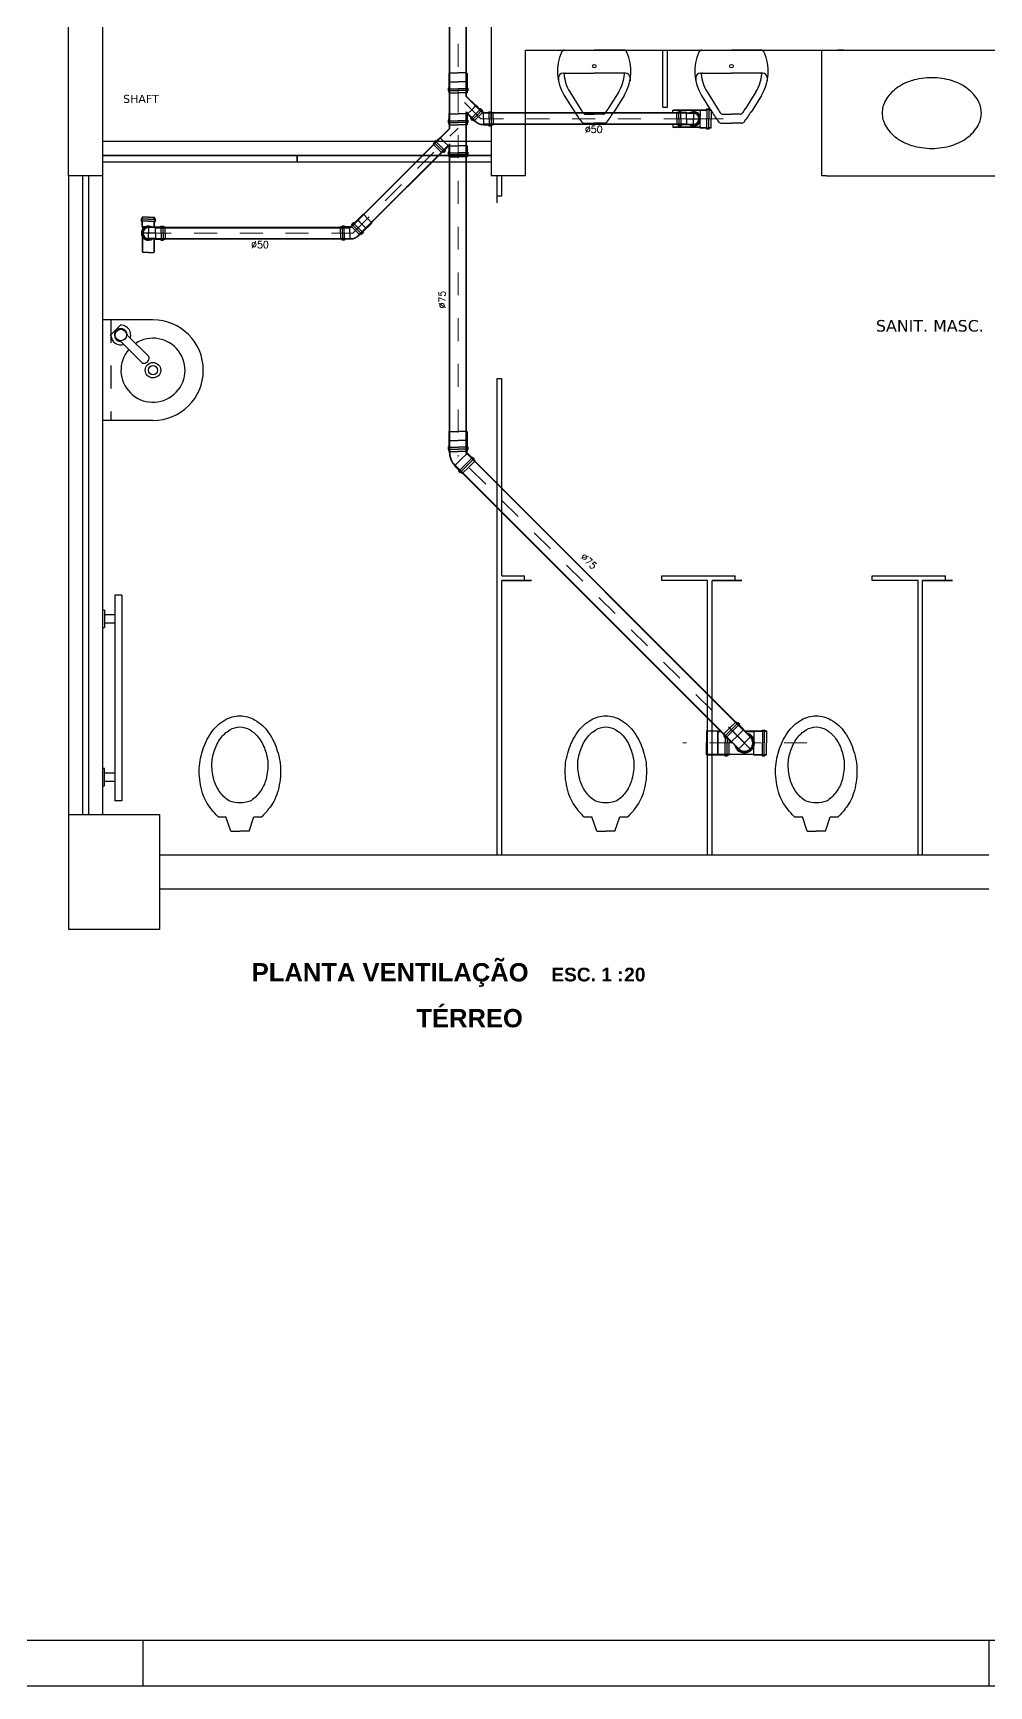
# Model space of a CAD drawing. Header units: millimetres. Extents: x -2485 to 3289, y -257 to 1952.
# Drawn here: x 44.27 to 48.45, y 30.07 to 37.3 of the extents above; entities that cross this region are included whole.
import ezdxf
from ezdxf.enums import TextEntityAlignment as Align

# ---------------------------------------------------------------- set-up
doc = ezdxf.new("R2010")
doc.units = ezdxf.units.MM
doc.header["$LTSCALE"] = 0.3
for name, pattern in [('CONTINUO', [0]), ('HID', [0.37, 0.07, -0.1, 0.03, -0.1, 0.07]), ('T-5CM', [0.1, 0.05, -0.05])]:
    doc.linetypes.add(name, pattern=pattern)
for name, color, linetype in [('AUX', 2, 'Continuous'), ('CAR_TEXTO_01', 7, 'Continuous'), ('PAREDE', 7, 'CONTINUO'), ('PILAR', 2, 'Continuous'), ('SAN', 11, 'Continuous'), ('TEX', 11, 'Continuous'), ('TEXTO', 3, 'Continuous'), ('TUB', 1, 'Continuous'), ('VISTAS', 1, 'Continuous')]:
    doc.layers.add(name, color=color, linetype=linetype)
doc.layers.add('PROJETO ESGOTO', color=1, linetype='HID', lineweight=15)
doc.styles.add('ROMANS', font='romans.shx', dxfattribs={"height": 0.03})
doc.styles.add('SANSSERIFBOLD', font='sasb____.pfb')

# ---------------------------------------------------------------- blocks, each defined once
blk = doc.blocks.new('lv-eo')
at = {"layer": 'SAN'}
for centre, radius, start, end in [((0.3487, 0.0218), 0.2252, 143.56731, 162.99901), ((0.3036, 0.0551), 0.1691, 119.29918, 143.56731), ((0.275, 0.1061), 0.1107, 90, 119.29918), ((0.275, 0.1061), 0.1107, 60.70082, 90), ((0.2464, 0.0551), 0.1691, 36.43269, 60.70082), ((0.2013, 0.0218), 0.2252, 17.00099, 36.43269), ((0.4199, 0), 0.2996, 162.99901, 180), ((0.1301, 0), 0.2996, 360, 17.00099), ((0.4199, 0), 0.2996, 180, 197.00099), ((0.1301, 0), 0.2996, 342.99901, 0), ((0.3487, -0.0218), 0.2252, 197.00099, 216.43269), ((0.2013, -0.0218), 0.2252, 323.56731, 342.99901), ((0.3036, -0.0551), 0.1691, 216.43269, 240.70082), ((0.275, -0.1061), 0.1107, 240.70082, 270), ((0.275, -0.1061), 0.1107, 270, 299.29918), ((0.2464, -0.0551), 0.1691, 299.29918, 323.56731)]:
    blk.add_arc(centre, radius, start, end, dxfattribs=at)
blk = doc.blocks.new('mic-p')
at = {"layer": 'SAN'}
for p, q in [((0.12, 0.1564), (0.1346, 0.1564)), ((0, 0.1292), (0, 0)), ((0.1, 0.1364), (0.1, 0)), ((0.1826, 0.1068), (0.2555, 0.0615)), ((0.1976, 0.1309), (0.2705, 0.0856)), ((0, -0.1292), (0, 0)), ((0.1, -0.1364), (0.1, 0)), ((0.28, 0.0374), (0.28, 0)), ((0.28, -0.0374), (0.28, 0)), ((0.32, 0.0432), (0.32, 0)), ((0.32, -0.0432), (0.32, 0)), ((0.1826, -0.1068), (0.2555, -0.0615)), ((0.1976, -0.1309), (0.2705, -0.0856)), ((0.12, -0.1564), (0.1346, -0.1564))]:
    blk.add_line(p, q, dxfattribs=at)
blk.add_circle((0.07, 0), 0.0075, dxfattribs=at)
for centre, radius, start, end in [((0.092, -0.039), 0.2, 58.14004, 114.59593), ((0.12, 0.1364), 0.02, 90, 180), ((0.015, 0.1292), 0.015, 114.59593, 180), ((0.105, 0.1272), 0.005, 85.52637, 180), ((0.092, -0.039), 0.1717, 58.14004, 85.52637), ((0.0065, -0.3391), 0.5, 52.02117, 58.14004), ((0.0065, -0.3391), 0.4717, 55.53105, 58.14004), ((0.265, 0.0374), 0.015, 0, 55.53105), ((0.305, 0.0432), 0.015, 0, 52.02117), ((0.0065, 0.3391), 0.4717, 301.85996, 304.46895), ((0.0065, 0.3391), 0.5, 301.85996, 307.97883), ((0.265, -0.0374), 0.015, 304.46895, 0), ((0.305, -0.0432), 0.015, 307.97883, 0), ((0.015, -0.1292), 0.015, 180, 245.40407), ((0.092, 0.039), 0.2, 245.40407, 301.85996), ((0.105, -0.1272), 0.005, 180, 274.47363), ((0.12, -0.1364), 0.02, 180, 270), ((0.092, 0.039), 0.1717, 274.47363, 301.85996)]:
    blk.add_arc(centre, radius, start, end, dxfattribs=at)
blk = doc.blocks.new('vs')
at = {"layer": 'SAN'}
for p, q in [((0.1669, 0.0608), (0.1669, 0.0956)), ((0.1033, 0.04), (0.1669, 0.0608)), ((0.1033, 0.04), (0.1033, 0)), ((0.1033, -0.04), (0.1033, 0)), ((0.1033, -0.04), (0.1669, -0.0608)), ((0.1669, -0.0956), (0.1669, -0.0608))]:
    blk.add_line(p, q, dxfattribs=at)
for centre, radius, start, end in [((0.3376, -0.0421), 0.2164, 108.24024, 129.16988), ((0.3668, -0.1583), 0.336, 90.00329, 106.77659), ((0.3667, -0.102), 0.2798, 71.60098, 89.98636), ((0.3805, -0.0938), 0.2678, 55.03559, 73.84622), ((0.3142, -0.0363), 0.1977, 124.96441, 138.14022), ((0.3508, -0.0253), 0.1357, 125.83489, 149.17492), ((0.3733, -0.0455), 0.1653, 107.75536, 128.04926), ((0.3947, -0.1284), 0.2508, 90, 106.65318), ((0.3946, -0.0506), 0.173, 69.91708, 89.9758), ((0.401, -0.0653), 0.185, 54.16511, 73.34682), ((0.4299, -0.0253), 0.1357, 30.82508, 54.16511), ((0.4207, -0.0363), 0.1977, 30.64, 55.03559), ((0.3797, 0), 0.152, 163.09329, 196.90671), ((0.4772, 0), 0.0821, 327.43722, 32.56278), ((0.482, 0), 0.1264, 0, 30.64), ((0.482, 0), 0.1264, 329.36, 0), ((0.3508, 0.0253), 0.1357, 210.82508, 234.16511), ((0.4299, 0.0253), 0.1357, 305.83489, 329.17492), ((0.4207, 0.0363), 0.1977, 304.96441, 329.36), ((0.3142, 0.0363), 0.1977, 221.85978, 235.03559), ((0.3376, 0.0421), 0.2164, 230.83012, 251.75976), ((0.3733, 0.0455), 0.1653, 231.95074, 252.24464), ((0.3947, 0.1284), 0.2508, 253.34682, 270), ((0.3946, 0.0506), 0.173, 270.0242, 290.08292), ((0.401, 0.0653), 0.185, 286.65318, 305.83489), ((0.3805, 0.0938), 0.2678, 286.15378, 304.96441), ((0.3668, 0.1583), 0.336, 253.22341, 269.99671), ((0.3667, 0.102), 0.2798, 270.01364, 288.39902)]:
    blk.add_arc(centre, radius, start, end, dxfattribs=at)
blk = doc.blocks.new('js75x50e')
at = {"layer": 'TUB', "color": 4}
for p, q in [((0.0019, 0.0378), (0.0406, 0.0764)), ((0.0025, 0.0361), (0.0422, 0.0758)), ((0.0406, 0.0787), (0.0575, 0.0956)), ((0.0406, 0.0764), (0.0406, 0.0787)), ((0.0422, 0.078), (0.0598, 0.0956)), ((0.0422, 0.0758), (0.0422, 0.078)), ((0.0547, 0.0985), (0.0626, 0.1064)), ((0.0575, 0.0956), (0.0547, 0.0985)), ((0.057, 0.0985), (0.0626, 0.1041)), ((0.0598, 0.0956), (0.057, 0.0985)), ((0.0626, 0.1064), (0.0654, 0.1036)), ((0.0626, 0.1041), (0.0654, 0.1013)), ((0.0654, 0.1036), (0.0707, 0.1089)), ((0.0654, 0.1013), (0.0719, 0.1077)), ((0.0025, 0.0361), (-0.062, 0.0361)), ((0.0019, 0.0378), (-0.0594, 0.0378)), ((0.0696, 0.0361), (0.0758, 0.0422)), ((0.0763, 0.0361), (0.0696, 0.0361)), ((0.0758, 0.0422), (0.078, 0.0422)), ((0.0763, 0.0361), (0.078, 0.0378)), ((0.0776, 0.0395), (0.0956, 0.0575)), ((0.0776, 0.0395), (0.1061, 0.0395)), ((0.078, 0.0422), (0.0956, 0.0598)), ((0.078, 0.0378), (0.1078, 0.0378)), ((0.0956, 0.0598), (0.0985, 0.057)), ((0.0956, 0.0575), (0.0985, 0.0547)), ((0.0985, 0.0547), (0.1064, 0.0626)), ((0.0985, 0.057), (0.1041, 0.0626)), ((0.1013, 0.0654), (0.1077, 0.0719)), ((0.1041, 0.0626), (0.1013, 0.0654)), ((0.1036, 0.0654), (0.1089, 0.0707)), ((0.1064, 0.0626), (0.1036, 0.0654)), ((0.1061, 0.0434), (0.1175, 0.0434)), ((0.1061, 0.0395), (0.1061, 0.0434)), ((0.1078, 0.0418), (0.1158, 0.0418)), ((0.1078, 0.0378), (0.1078, 0.0418)), ((0.1158, 0.0418), (0.1158, 0.0378)), ((0.1158, 0.0378), (0.126, 0.0378)), ((0.1175, 0.0434), (0.1175, 0.0395)), ((0.1175, 0.0395), (0.126, 0.0395)), ((0.0763, -0.0361), (-0.062, -0.0361)), ((0.0756, -0.0378), (-0.0594, -0.0378)), ((0.0756, -0.0378), (0.0773, -0.0395)), ((0.0763, -0.0361), (0.078, -0.0378)), ((0.0773, -0.0395), (0.1061, -0.0395)), ((0.078, -0.0378), (0.1078, -0.0378)), ((0.1061, -0.0395), (0.1061, -0.0434)), ((0.1061, -0.0434), (0.1175, -0.0434)), ((0.1078, -0.0378), (0.1078, -0.0418)), ((0.1078, -0.0418), (0.1158, -0.0418)), ((0.1158, -0.0378), (0.126, -0.0378)), ((0.1158, -0.0418), (0.1158, -0.0378)), ((0.1175, -0.0395), (0.126, -0.0395)), ((0.1175, -0.0434), (0.1175, -0.0395))]:
    blk.add_line(p, q, dxfattribs=at)
at = {"layer": 'TUB', "color": 3}
for p, q in [((0.0601, 0.0601), (0.0422, 0.078)), ((0.0777, 0.0777), (0.0598, 0.0956)), ((0.0834, 0.0834), (0.0654, 0.1013)), ((0.0898, 0.0898), (0.0707, 0.1089)), ((0.0777, 0.0777), (0.0956, 0.0598)), ((0.0834, 0.0834), (0.1013, 0.0654)), ((0.0898, 0.0898), (0.1089, 0.0707)), ((-0.062, 0.0367), (-0.0594, 0.0378)), ((-0.062, 0.0367), (-0.062, 0.0361)), ((0.0601, 0.0601), (0.078, 0.0422)), ((0.078, 0.0378), (0.078, 0)), ((0.078, -0.0378), (0.078, 0)), ((0.1078, 0.0378), (0.1078, 0)), ((0.1078, -0.0378), (0.1078, 0)), ((0.1158, 0.0378), (0.1158, 0)), ((0.1158, -0.0378), (0.1158, 0)), ((0.126, 0.0395), (0.126, 0)), ((0.126, -0.0395), (0.126, 0)), ((-0.062, -0.0367), (-0.062, -0.0361)), ((-0.062, -0.0367), (-0.0594, -0.0378))]:
    blk.add_line(p, q, dxfattribs=at)
at = {"layer": 'TUB', "color": 3, "linetype": 'Continuous'}
for p in [(-0.062, 0.0361), (-0.062, -0.0361)]:
    blk.add_line(p, (-0.062, 0), dxfattribs=at)
blk = doc.blocks.new('J90E75C')
at = {"layer": 'TUB', "color": 1, "linetype": 'Continuous'}
for p, q in [((-0.0442, 0), (0.092, 0)), ((0, -0.0442), (0, 0.0441))]:
    blk.add_line(p, q, dxfattribs=at)
at = {"layer": 'TUB', "color": 4}
for p, q in [((0.0416, 0.0378), (0, 0.0378)), ((0.0423, 0.0361), (0, 0.0361)), ((0.0416, 0.0378), (0.0433, 0.0395)), ((0.0423, 0.0361), (0.044, 0.0378)), ((0.0433, 0.0395), (0.0721, 0.0395)), ((0.044, 0.0378), (0.0738, 0.0378)), ((0.0721, 0.0434), (0.0835, 0.0434)), ((0.0721, 0.0395), (0.0721, 0.0434)), ((0.0738, 0.0418), (0.0818, 0.0418)), ((0.0738, 0.0378), (0.0738, 0.0418)), ((0.0818, 0.0418), (0.0818, 0.0378)), ((0.0818, 0.0378), (0.092, 0.0378)), ((0.0835, 0.0434), (0.0835, 0.0395)), ((0.0835, 0.0395), (0.092, 0.0395)), ((0.0423, -0.0361), (0, -0.0361)), ((0.0416, -0.0378), (0, -0.0378)), ((0.0416, -0.0378), (0.0433, -0.0395)), ((0.0423, -0.0361), (0.044, -0.0378)), ((0.0433, -0.0395), (0.0721, -0.0395)), ((0.044, -0.0378), (0.0738, -0.0378)), ((0.0721, -0.0395), (0.0721, -0.0435)), ((0.0721, -0.0435), (0.0835, -0.0435)), ((0.0738, -0.0378), (0.0738, -0.0418)), ((0.0738, -0.0418), (0.0818, -0.0418)), ((0.0818, -0.0418), (0.0818, -0.0378)), ((0.0818, -0.0378), (0.092, -0.0378)), ((0.0835, -0.0435), (0.0835, -0.0395)), ((0.0835, -0.0395), (0.092, -0.0395))]:
    blk.add_line(p, q, dxfattribs=at)
at = {"layer": 'TUB', "color": 3}
for p, q in [((0.044, 0.0378), (0.044, 0)), ((0.044, -0.0378), (0.044, 0)), ((0.0738, 0.0378), (0.0738, 0)), ((0.0738, -0.0378), (0.0738, 0)), ((0.0818, 0.0378), (0.0818, 0)), ((0.0818, -0.0378), (0.0818, 0)), ((0.092, 0.0395), (0.092, 0)), ((0.092, -0.0395), (0.092, 0))]:
    blk.add_line(p, q, dxfattribs=at)
for radius, start, end in [(0.0435, 60.32119, 299.67881), (0.0394, 73.11852, 286.88148)]:
    blk.add_arc((0, 0), radius, start, end, dxfattribs=at)
at = {"layer": 'TUB', "color": 4}
for radius in [0.0378, 0.0361]:
    blk.add_arc((0, 0), radius, 90, 270, dxfattribs=at)
blk = doc.blocks.new('j90e50c')
at = {"layer": 'TUB'}
for p, q in [((0.031, 0), (-0.031, 0)), ((0.031, 0), (-0.031, 0)), ((0, 0.0309), (0, 0)), ((0, -0.031), (0, 0))]:
    blk.add_line(p, q, dxfattribs=at)
at = {"layer": 'TUB', "color": 4}
for p, q in [((0.0287, 0.0254), (0, 0.0254)), ((0.0294, 0.0238), (0, 0.0238)), ((0.0287, 0.0254), (0.0303, 0.0269)), ((0.0294, 0.0238), (0.031, 0.0254)), ((0.0303, 0.0269), (0.0543, 0.0269)), ((0.031, 0.0254), (0.0559, 0.0254)), ((0.0543, 0.0309), (0.0655, 0.0309)), ((0.0543, 0.0269), (0.0543, 0.0309)), ((0.0559, 0.0293), (0.0639, 0.0293)), ((0.0559, 0.0254), (0.0559, 0.0293)), ((0.0639, 0.0293), (0.0639, 0.0254)), ((0.0639, 0.0254), (0.073, 0.0254)), ((0.0655, 0.0309), (0.0655, 0.0269)), ((0.0655, 0.0269), (0.073, 0.0269)), ((0.0294, -0.0238), (0, -0.0238)), ((0.0287, -0.0254), (0, -0.0254)), ((0.0287, -0.0254), (0.0303, -0.0269)), ((0.0294, -0.0238), (0.031, -0.0254)), ((0.0303, -0.0269), (0.0543, -0.0269)), ((0.031, -0.0254), (0.0559, -0.0254)), ((0.0543, -0.0269), (0.0543, -0.031)), ((0.0543, -0.031), (0.0655, -0.031)), ((0.0559, -0.0254), (0.0559, -0.0293)), ((0.0559, -0.0293), (0.0639, -0.0293)), ((0.0639, -0.0293), (0.0639, -0.0254)), ((0.0639, -0.0254), (0.073, -0.0254)), ((0.0655, -0.0269), (0.073, -0.0269)), ((0.0655, -0.031), (0.0655, -0.0269))]:
    blk.add_line(p, q, dxfattribs=at)
at = {"layer": 'TUB', "color": 3}
for p, q in [((0.031, 0), (0.031, 0.0254)), ((0.031, 0), (0.031, -0.0254)), ((0.0559, 0), (0.0559, 0.0254)), ((0.0559, 0), (0.0559, -0.0254)), ((0.0639, 0), (0.0639, 0.0254)), ((0.0639, 0), (0.0639, -0.0254)), ((0.073, 0), (0.073, 0.0269)), ((0.073, 0), (0.073, -0.0269))]:
    blk.add_line(p, q, dxfattribs=at)
at = {"layer": 'TUB', "color": 4}
for radius, start, end in [(0.0309, 54.99111, 180), (0.0309, 180, 305.00889), (0.027, 70.15776, 180), (0.027, 180, 289.84224), (0.0254, 90, 180), (0.0254, 180, 270), (0.0238, 90, 180), (0.0238, 180, 270)]:
    blk.add_arc((0, 0), radius, start, end, dxfattribs=at)
blk = doc.blocks.new('l75')
at = {"layer": 'TUB', "color": 4}
for p, q in [((-0.039, 0.0385), (-0.0373, 0.0394)), ((0, 0.0377), (-0.039, 0.0377)), ((-0.0373, 0.0394), (0.0281, 0.0394)), ((0, 0.0377), (0.0298, 0.0377)), ((0.0281, 0.0434), (0.0395, 0.0434)), ((0.0281, 0.0394), (0.0281, 0.0434)), ((0.0298, 0.0417), (0.0378, 0.0417)), ((0.0298, 0.0377), (0.0298, 0.0417)), ((0.0378, 0.0417), (0.0378, 0.0377)), ((0.0378, 0.0377), (0.048, 0.0377)), ((0.0395, 0.0434), (0.0395, 0.0394)), ((0.0395, 0.0394), (0.048, 0.0394)), ((0, -0.0378), (-0.039, -0.0378)), ((-0.039, -0.0386), (-0.0373, -0.0395)), ((-0.0373, -0.0395), (0.0281, -0.0395)), ((0, -0.0378), (0.0298, -0.0378)), ((0.0281, -0.0395), (0.0281, -0.0435)), ((0.0281, -0.0435), (0.0395, -0.0435)), ((0.0298, -0.0378), (0.0298, -0.0418)), ((0.0298, -0.0418), (0.0378, -0.0418)), ((0.0378, -0.0418), (0.0378, -0.0378)), ((0.0378, -0.0378), (0.048, -0.0378)), ((0.0395, -0.0435), (0.0395, -0.0395)), ((0.0395, -0.0395), (0.048, -0.0395))]:
    blk.add_line(p, q, dxfattribs=at)
at = {"layer": 'TUB', "color": 3}
for p, q in [((-0.039, 0.0385), (-0.039, 0)), ((-0.039, -0.0386), (-0.039, 0)), ((0, 0.0377), (0, 0)), ((0, -0.0378), (0, 0)), ((0.0298, 0.0377), (0.0298, 0)), ((0.0298, -0.0378), (0.0298, 0)), ((0.0378, 0.0377), (0.0378, 0)), ((0.0378, -0.0378), (0.0378, 0)), ((0.048, 0.0394), (0.048, 0)), ((0.048, -0.0395), (0.048, 0))]:
    blk.add_line(p, q, dxfattribs=at)
blk = doc.blocks.new('J45E50E')
at = {"layer": 'TUB', "color": 3}
for p, q in [((-0.0564, 0.022), (-0.056, 0.0225)), ((-0.0564, 0.022), (-0.0554, 0.0196)), ((-0.022, 0.0564), (-0.0225, 0.056)), ((-0.022, 0.0564), (-0.0196, 0.0554)), ((0.0127, 0), (0.0127, 0.0253)), ((0.0376, 0), (0.0376, 0.0253)), ((0.0376, 0), (0.0376, -0.0253)), ((0.0456, 0), (0.0456, 0.0253)), ((0.0456, 0), (0.0456, -0.0253)), ((0.0547, 0), (0.0547, 0.0269)), ((0.0547, 0), (0.0547, -0.0269)), ((0.0127, 0), (0.0127, -0.0253))]:
    blk.add_line(p, q, dxfattribs=at)
at = {"layer": 'TUB', "color": 3, "linetype": 'Continuous'}
for p in [(-0.056, 0.0225), (-0.0225, 0.056)]:
    blk.add_line(p, (-0.0392, 0.0392), dxfattribs=at)
at = {"layer": 'TUB', "color": 4}
for p, q in [((-0.0242, -0.0094), (-0.056, 0.0225)), ((-0.0253, -0.0105), (-0.0554, 0.0196)), ((0.0105, 0.0231), (-0.0225, 0.056)), ((0.0105, 0.0254), (-0.0196, 0.0554)), ((0.0105, 0.0254), (0.012, 0.0269)), ((0.0105, 0.0231), (0.0127, 0.0253)), ((0.012, 0.0269), (0.036, 0.0269)), ((0.0127, 0.0253), (0.0376, 0.0253)), ((0.036, 0.0269), (0.036, 0.0309)), ((0.036, 0.0309), (0.0472, 0.0309)), ((0.0376, 0.0253), (0.0376, 0.0293)), ((0.0376, 0.0293), (0.0456, 0.0293)), ((0.0456, 0.0293), (0.0456, 0.0253)), ((0.0456, 0.0253), (0.0547, 0.0253)), ((0.0472, 0.0309), (0.0472, 0.0269)), ((0.0472, 0.0269), (0.0547, 0.0269)), ((0.0104, -0.0253), (0.012, -0.0269)), ((0.0111, -0.0237), (0.0127, -0.0253)), ((0.012, -0.0269), (0.036, -0.0269)), ((0.0127, -0.0253), (0.0376, -0.0253)), ((0.036, -0.0269), (0.036, -0.031)), ((0.036, -0.031), (0.0472, -0.031)), ((0.0376, -0.0253), (0.0376, -0.0294)), ((0.0376, -0.0294), (0.0456, -0.0294)), ((0.0456, -0.0253), (0.0547, -0.0253)), ((0.0456, -0.0294), (0.0456, -0.0253)), ((0.0472, -0.0269), (0.0547, -0.0269)), ((0.0472, -0.031), (0.0472, -0.0269))]:
    blk.add_line(p, q, dxfattribs=at)
for radius, end in [(0.0507, 269.92905), (0.0491, 270.69594)]:
    blk.add_arc((0.0105, 0.0253), radius, 225, end, dxfattribs=at)
blk = doc.blocks.new('j45e75e')
at = {"layer": 'TUB', "color": 3, "linetype": 'Continuous'}
for p in [(-0.0245, 0.0754), (-0.0754, 0.0245)]:
    blk.add_line(p, (-0.0499, 0.0499), dxfattribs=at)
at = {"layer": 'TUB', "color": 3}
for p, q in [((-0.024, 0.0759), (-0.0245, 0.0754)), ((-0.024, 0.0759), (-0.0214, 0.0748)), ((-0.0759, 0.024), (-0.0754, 0.0245)), ((-0.0759, 0.024), (-0.0748, 0.0214)), ((0.018, 0.0378), (0.018, 0)), ((0.018, -0.0378), (0.018, 0)), ((0.0478, 0.0378), (0.0478, 0)), ((0.0478, -0.0378), (0.0478, 0)), ((0.0558, 0.0378), (0.0558, 0)), ((0.0558, -0.0378), (0.0558, 0)), ((0.066, 0.0395), (0.066, 0)), ((0.066, -0.0395), (0.066, 0))]:
    blk.add_line(p, q, dxfattribs=at)
at = {"layer": 'TUB', "color": 4}
for p, q in [((0.0156, 0.0353), (-0.0245, 0.0754)), ((0.0156, 0.0378), (-0.0214, 0.0748)), ((-0.0365, -0.0144), (-0.0754, 0.0245)), ((-0.0378, -0.0156), (-0.0748, 0.0214)), ((0.0156, 0.0378), (0.0173, 0.0395)), ((0.0156, 0.0353), (0.018, 0.0378)), ((0.0173, 0.0395), (0.0461, 0.0395)), ((0.018, 0.0378), (0.0478, 0.0378)), ((0.0461, 0.0434), (0.0575, 0.0434)), ((0.0461, 0.0395), (0.0461, 0.0434)), ((0.0478, 0.0417), (0.0558, 0.0417)), ((0.0478, 0.0378), (0.0478, 0.0417)), ((0.0558, 0.0417), (0.0558, 0.0378)), ((0.0558, 0.0378), (0.066, 0.0378)), ((0.0575, 0.0434), (0.0575, 0.0395)), ((0.0575, 0.0395), (0.066, 0.0395)), ((0.0156, -0.0378), (0.0173, -0.0395)), ((0.0163, -0.036), (0.018, -0.0378)), ((0.0173, -0.0395), (0.0461, -0.0395)), ((0.018, -0.0378), (0.0478, -0.0378)), ((0.0461, -0.0395), (0.0461, -0.0435)), ((0.0461, -0.0435), (0.0575, -0.0435)), ((0.0478, -0.0378), (0.0478, -0.0418)), ((0.0478, -0.0418), (0.0558, -0.0418)), ((0.0558, -0.0378), (0.066, -0.0378)), ((0.0558, -0.0418), (0.0558, -0.0378)), ((0.0575, -0.0395), (0.066, -0.0395)), ((0.0575, -0.0435), (0.0575, -0.0395))]:
    blk.add_line(p, q, dxfattribs=at)
for radius, end in [(0.0755, 269.99684), (0.0738, 270.54091)]:
    blk.add_arc((0.0156, 0.0378), radius, 225, end, dxfattribs=at)
blk = doc.blocks.new('PN')
at = {"layer": 'TEX', "color": 3, "linetype": 'Continuous', "style": 'SANSSERIFBOLD'}
blk.add_text('ESC. 1 :', height=0.06, dxfattribs=at).set_placement((-0.078, 0.0123), align=Align.CENTER)
at = {"layer": 'TEX', "color": 9, "style": 'SANSSERIFBOLD'}
blk.add_attdef('NOME', text='', height=0.08, dxfattribs=at).set_placement((-0.3353, 0.0123), align=Align.RIGHT)
at = {"layer": 'TEX', "color": 3, "style": 'SANSSERIFBOLD'}
blk.add_attdef('ESCALA', (0.0825, 0.0123), '', height=0.06, dxfattribs=at)
blk = doc.blocks.new('50')
at = {"layer": 'TEX', "color": 9, "style": 'ROMANS'}
blk.add_text('%%c50', height=0.03, dxfattribs=at).set_placement((0, 0))
blk = doc.blocks.new('75')
at = {"layer": 'TEX', "color": 9, "style": 'ROMANS'}
blk.add_text('%%c75', height=0.03, dxfattribs=at).set_placement((0, 0))
blk = doc.blocks.new('j45e50d')
at = {"layer": 'TUB', "color": 4}
for p, q in [((-0.0242, 0.0094), (-0.056, -0.0225)), ((-0.0253, 0.0105), (-0.0554, -0.0196)), ((0.0104, 0.0253), (0.012, 0.0269)), ((0.0111, 0.0237), (0.0127, 0.0253)), ((0.012, 0.0269), (0.036, 0.0269)), ((0.0127, 0.0253), (0.0376, 0.0253)), ((0.036, 0.0309), (0.0472, 0.0309)), ((0.036, 0.0269), (0.036, 0.0309)), ((0.0376, 0.0293), (0.0456, 0.0293)), ((0.0376, 0.0253), (0.0376, 0.0293)), ((0.0456, 0.0293), (0.0456, 0.0253)), ((0.0456, 0.0253), (0.0547, 0.0253)), ((0.0472, 0.0309), (0.0472, 0.0269)), ((0.0472, 0.0269), (0.0547, 0.0269)), ((0.0105, -0.0231), (-0.0225, -0.056)), ((0.0105, -0.0254), (-0.0196, -0.0554)), ((0.0105, -0.0231), (0.0127, -0.0253)), ((0.0105, -0.0254), (0.012, -0.0269)), ((0.012, -0.0269), (0.036, -0.0269)), ((0.0127, -0.0253), (0.0376, -0.0253)), ((0.036, -0.0269), (0.036, -0.031)), ((0.036, -0.031), (0.0472, -0.031)), ((0.0376, -0.0253), (0.0376, -0.0294)), ((0.0376, -0.0294), (0.0456, -0.0294)), ((0.0456, -0.0253), (0.0547, -0.0253)), ((0.0456, -0.0294), (0.0456, -0.0253)), ((0.0472, -0.0269), (0.0547, -0.0269)), ((0.0472, -0.031), (0.0472, -0.0269))]:
    blk.add_line(p, q, dxfattribs=at)
at = {"layer": 'TUB', "color": 3}
for p, q in [((0.0127, 0), (0.0127, 0.0253)), ((0.0127, 0), (0.0127, -0.0253)), ((0.0376, 0), (0.0376, 0.0253)), ((0.0376, 0), (0.0376, -0.0253)), ((0.0456, 0), (0.0456, 0.0253)), ((0.0456, 0), (0.0456, -0.0253)), ((0.0547, 0), (0.0547, 0.0269)), ((0.0547, 0), (0.0547, -0.0269)), ((-0.0564, -0.022), (-0.0554, -0.0196)), ((-0.0564, -0.022), (-0.056, -0.0225)), ((-0.022, -0.0564), (-0.0225, -0.056)), ((-0.022, -0.0564), (-0.0196, -0.0554))]:
    blk.add_line(p, q, dxfattribs=at)
at = {"layer": 'TUB', "color": 3, "linetype": 'Continuous'}
for p in [(-0.056, -0.0225), (-0.0225, -0.056)]:
    blk.add_line(p, (-0.0392, -0.0392), dxfattribs=at)
at = {"layer": 'TUB', "color": 4}
for radius, start in [(0.0507, 90.07095), (0.0491, 89.30406)]:
    blk.add_arc((0.0105, -0.0253), radius, start, 135, dxfattribs=at)
blk = doc.blocks.new('l50')
at = {"layer": 'TUB', "color": 4}
for p, q in [((-0.035, 0.02595), (-0.031875, 0.02695)), ((0.0229, 0.02535), (-0.035, 0.02535)), ((-0.031875, 0.02695), (0.0213, 0.02695)), ((0.0213, 0.02695), (0.0213, 0.03095)), ((0.0213, 0.03095), (0.0325, 0.03095)), ((0.0229, 0.02535), (0.0229, 0.02935)), ((0.0229, 0.02935), (0.0309, 0.02935)), ((0.0309, 0.02935), (0.0309, 0.02535)), ((0.0309, 0.02535), (0.04, 0.02535)), ((0.0325, 0.03095), (0.0325, 0.02695)), ((0.0325, 0.02695), (0.04, 0.02695)), ((0.0229, -0.02535), (-0.035, -0.02535)), ((-0.035, -0.02595), (-0.031875, -0.02695)), ((-0.031875, -0.02695), (0.0213, -0.02695)), ((0.0213, -0.02695), (0.0213, -0.03095)), ((0.0213, -0.03095), (0.0325, -0.03095)), ((0.0229, -0.02535), (0.0229, -0.02935)), ((0.0229, -0.02935), (0.0309, -0.02935)), ((0.0309, -0.02535), (0.04, -0.02535)), ((0.0309, -0.02935), (0.0309, -0.02535)), ((0.0325, -0.02695), (0.04, -0.02695)), ((0.0325, -0.03095), (0.0325, -0.02695))]:
    blk.add_line(p, q, dxfattribs=at)
at = {"layer": 'TUB', "color": 3}
for p, q in [((-0.035, 0.02595), (-0.035, 0)), ((-0.035, -0.02595), (-0.035, 0)), ((0, 0.02535), (0, 0)), ((0, -0.02535), (0, 0)), ((0.0229, 0), (0.0229, 0.02535)), ((0.0229, 0), (0.0229, -0.02535)), ((0.0309, 0), (0.0309, 0.02535)), ((0.0309, 0), (0.0309, -0.02535)), ((0.04, 0), (0.04, 0.02695)), ((0.04, 0), (0.04, -0.02695))]:
    blk.add_line(p, q, dxfattribs=at)

msp = doc.modelspace()

# ---------------------------------------------------------------- linework, layer by layer
at = {"color": 12, "linetype": 'Continuous'}
msp.add_line((36.032076, 30.266047), (51.952076, 30.266047), dxfattribs=at)
at = {"color": 5, "linetype": 'Continuous'}
msp.add_line((44.752076, 30.266047), (44.752076, 30.066047), dxfattribs=at)
at = {"color": 4, "linetype": 'Continuous'}
msp.add_line((35.532076, 30.066047), (52.152076, 30.066047), dxfattribs=at)
at = {"layer": 'AUX', "color": 12, "linetype": 'Continuous'}
msp.add_line((48.452056, 30.266047), (51.952076, 30.266047), dxfattribs=at)
at = {"layer": 'CAR_TEXTO_01'}
msp.add_line((48.452056, 30.266047), (48.452056, 30.066047), dxfattribs=at)
at = {"layer": 'PAREDE'}
for p, q in [((44.427079, 36.671718), (44.427079, 38.021718)), ((44.577079, 36.671718), (44.577079, 37.871718)), ((46.276423, 37.871718), (46.276423, 36.671718)), ((46.426423, 37.221718), (51.202079, 37.221718)), ((46.426423, 36.996718), (46.426423, 37.221718)), ((46.426423, 36.671718), (46.426423, 37.221718)), ((47.815975, 37.221718), (47.790975, 37.221718)), ((46.276423, 36.821718), (44.577079, 36.821718)), ((46.276423, 36.761718), (44.577079, 36.761718)), ((44.577079, 36.761718), (45.426751, 36.761718)), ((44.577079, 36.731718), (44.577079, 36.761718)), ((46.276423, 36.731718), (44.577079, 36.731718)), ((45.426751, 36.731718), (44.577079, 36.731718)), ((45.426751, 36.761718), (45.426751, 36.731718)), ((45.426751, 36.761718), (46.276423, 36.761718)), ((45.426751, 36.731718), (45.426751, 36.761718)), ((46.276423, 36.731718), (45.426751, 36.731718)), ((46.276423, 36.761718), (46.276423, 36.731718)), ((44.427079, 36.671718), (44.427079, 33.876718)), ((44.577079, 36.671718), (44.427079, 36.671718)), ((44.489615, 33.876718), (44.489615, 36.671718)), ((44.514544, 36.671718), (44.514544, 33.876718)), ((44.577079, 33.876718), (44.577079, 36.671718)), ((46.426423, 36.671718), (46.276423, 36.671718)), ((44.427079, 36.651718), (44.427079, 36.051718)), ((44.427079, 36.651718), (44.427079, 36.051718)), ((44.577079, 35.661718), (44.577079, 36.51984)), ((44.661479, 34.837356), (44.630016, 34.837356)), ((44.630016, 34.837356), (44.630016, 33.937356)), ((44.661479, 34.837356), (44.630016, 34.837356)), ((44.661479, 34.837356), (44.661479, 33.937356)), ((44.58507, 34.77181), (44.58507, 34.695901)), ((44.58507, 34.77181), (44.58507, 34.695901)), ((44.58507, 34.77181), (44.58507, 34.695901)), ((44.58507, 34.77181), (44.58507, 34.695901)), ((44.58507, 34.77181), (44.58507, 34.695901)), ((44.630016, 34.752356), (44.58507, 34.752356)), ((44.630016, 34.752356), (44.58507, 34.752356)), ((44.630016, 34.715356), (44.58507, 34.715356)), ((44.630016, 34.715356), (44.58507, 34.715356)), ((44.58507, 34.002901), (44.58507, 34.07881)), ((44.58507, 34.002901), (44.58507, 34.07881)), ((44.58507, 34.002901), (44.58507, 34.07881)), ((44.630016, 34.059356), (44.58507, 34.059356)), ((44.630016, 34.059356), (44.58507, 34.059356)), ((44.630016, 34.022356), (44.58507, 34.022356)), ((44.630016, 34.022356), (44.58507, 34.022356)), ((44.661479, 33.937356), (44.630016, 33.937356)), ((44.661479, 33.937356), (44.630016, 33.937356)), ((44.827079, 33.701718), (48.452056, 33.701718)), ((46.067079, 33.701718), (48.452056, 33.701718)), ((46.067079, 33.701718), (48.452056, 33.701718)), ((48.452056, 33.551718), (44.827079, 33.551718)), ((48.452056, 33.551718), (46.067079, 33.551718))]:
    msp.add_line(p, q, dxfattribs=at)
for centre, start, end in [((44.581075, 34.743485), 81.9714714, 98.0285286), ((44.581075, 34.743485), 81.9714714, 98.0285286), ((44.581075, 34.743485), 81.9714714, 98.0285286), ((44.581075, 34.743485), 81.9714714, 98.0285286), ((44.581075, 34.743485), 81.9714714, 98.0285286), ((44.581075, 34.743485), 81.9714714, 98.0285286), ((44.581075, 34.724226), 261.9714714, 278.0285286), ((44.581075, 34.724226), 261.9714714, 278.0285286), ((44.581075, 34.724226), 261.9714714, 278.0285286), ((44.581075, 34.724226), 261.9714714, 278.0285286), ((44.581075, 34.724226), 261.9714714, 278.0285286), ((44.581075, 34.050485), 81.9714714, 98.0285286), ((44.581075, 34.050485), 81.9714714, 98.0285286), ((44.581075, 34.050485), 81.9714714, 98.0285286), ((44.581075, 34.031226), 261.9714714, 278.0285286), ((44.581075, 34.031226), 261.9714714, 278.0285286), ((44.581075, 34.031226), 261.9714714, 278.0285286), ((44.581075, 34.031226), 261.9714714, 278.0285286), ((44.581075, 34.031226), 261.9714714, 278.0285286), ((44.581075, 34.031226), 261.9714714, 278.0285286)]:
    msp.add_arc(centre, 0.028606, start, end, dxfattribs=at)
at = {"layer": 'PILAR'}
msp.add_lwpolyline([(44.427079, 33.376718), (44.827079, 33.376718), (44.827079, 33.876718), (44.427079, 33.876718)], close=True, dxfattribs=at)
at = {"layer": 'PROJETO ESGOTO'}
for p, q in [((46.130696, 39.249484), (46.130696, 35.443952)), ((46.230044, 36.921718), (46.130696, 37.021066)), ((45.671147, 36.421518), (46.130696, 36.881066)), ((46.230044, 36.921718), (47.160373, 36.921718)), ((44.777079, 36.421518), (45.671147, 36.421518)), ((47.383425, 34.191222), (46.130696, 35.443952)), ((47.330038, 34.191222), (47.113277, 34.191222)), ((47.656327, 34.191222), (47.426875, 34.191222))]:
    msp.add_line(p, q, dxfattribs=at)
at = {"layer": 'PROJETO ESGOTO', "linetype": 'HID'}
msp.add_line((47.191323, 36.921718), (47.289817, 36.921718), dxfattribs=at)
at = {"layer": 'SAN', "linetype": 'CONTINUO'}
for p, q in [((47.026423, 36.971718), (47.026423, 37.221718)), ((47.046423, 36.971718), (47.046423, 37.221718)), ((47.722079, 36.671718), (47.722079, 37.221718)), ((47.026423, 36.971718), (47.046423, 36.971718)), ((46.302066, 36.584479), (46.302066, 36.671718)), ((46.322079, 36.584479), (46.322079, 36.671718)), ((47.742079, 36.671718), (47.722079, 36.671718)), ((47.742079, 36.671718), (51.202079, 36.671718)), ((46.302066, 36.554479), (46.302066, 36.584479)), ((46.302066, 36.554479), (46.302066, 36.584479)), ((46.302066, 36.584479), (46.322079, 36.584479)), ((44.797079, 36.041718), (44.577079, 36.041718)), ((44.797079, 36.041718), (44.577079, 36.041718)), ((44.610741, 35.974784), (44.657409, 36.021452)), ((44.610741, 35.974784), (44.657409, 36.021452)), ((44.659973, 36.018888), (44.657409, 36.021452)), ((44.659973, 36.018888), (44.657409, 36.021452)), ((44.613305, 35.97222), (44.610741, 35.974784)), ((44.613305, 35.97222), (44.610741, 35.974784)), ((44.631138, 35.987753), (44.64444, 36.001055)), ((44.631138, 35.987753), (44.64444, 36.001055)), ((44.657266, 35.946402), (44.749973, 35.853695)), ((44.657266, 35.946402), (44.749973, 35.853695)), ((44.685837, 35.974297), (44.778621, 35.881513)), ((44.685837, 35.974297), (44.778621, 35.881513)), ((46.302066, 35.784893), (46.322079, 35.784893)), ((46.302079, 33.701718), (46.302079, 35.784893)), ((46.322079, 34.921718), (46.322079, 35.784893)), ((44.797079, 35.601718), (44.577079, 35.601718)), ((44.797079, 35.601718), (44.577079, 35.601718)), ((46.302079, 33.701718), (46.302079, 34.901718)), ((46.302079, 33.701718), (46.302079, 34.901718)), ((46.322079, 34.921718), (46.422079, 34.921718)), ((46.322079, 34.921718), (46.422079, 34.921718)), ((46.322079, 34.901718), (46.452079, 34.901718)), ((46.322079, 33.701718), (46.322079, 34.901718)), ((46.322079, 34.821718), (46.322079, 34.901718)), ((46.422079, 34.901718), (46.322079, 34.901718)), ((46.322079, 34.901718), (46.452079, 34.901718)), ((46.322079, 33.701718), (46.322079, 34.901718)), ((46.322079, 34.821718), (46.322079, 34.901718)), ((46.422079, 34.901718), (46.322079, 34.901718)), ((46.422079, 34.901718), (46.422079, 34.921718)), ((46.422079, 34.901718), (46.422079, 34.921718)), ((46.452079, 34.901718), (46.422079, 34.901718)), ((46.452079, 34.901718), (46.422079, 34.901718)), ((47.022079, 34.921718), (47.242079, 34.921718)), ((47.022079, 34.901718), (47.022079, 34.921718)), ((47.022079, 34.921718), (47.242079, 34.921718)), ((47.022079, 34.901718), (47.022079, 34.921718)), ((47.222079, 34.901718), (47.022079, 34.901718)), ((47.222079, 34.901718), (47.022079, 34.901718)), ((47.222079, 33.701718), (47.222079, 34.901718)), ((47.222079, 33.701718), (47.222079, 34.901718)), ((47.227079, 34.921718), (47.342079, 34.921718)), ((47.227079, 34.921718), (47.342079, 34.921718)), ((47.242079, 34.901718), (47.372079, 34.901718)), ((47.242079, 33.701718), (47.242079, 34.901718)), ((47.342079, 34.901718), (47.242079, 34.901718)), ((47.242079, 34.901718), (47.372079, 34.901718)), ((47.242079, 33.701718), (47.242079, 34.901718)), ((47.342079, 34.901718), (47.242079, 34.901718)), ((47.342079, 34.901718), (47.342079, 34.921718)), ((47.342079, 34.901718), (47.342079, 34.921718)), ((47.372079, 34.901718), (47.342079, 34.901718)), ((47.372079, 34.901718), (47.342079, 34.901718)), ((47.942079, 34.921718), (48.162079, 34.921718)), ((47.942079, 34.901718), (47.942079, 34.921718)), ((47.942079, 34.921718), (48.162079, 34.921718)), ((47.942079, 34.901718), (47.942079, 34.921718)), ((48.142079, 34.901718), (47.942079, 34.901718)), ((48.142079, 34.901718), (47.942079, 34.901718)), ((48.142079, 33.701718), (48.142079, 34.901718)), ((48.142079, 33.701718), (48.142079, 34.901718)), ((48.147079, 34.921718), (48.262079, 34.921718)), ((48.147079, 34.921718), (48.262079, 34.921718)), ((48.162079, 34.901718), (48.292079, 34.901718)), ((48.162079, 33.701718), (48.162079, 34.901718)), ((48.262079, 34.901718), (48.162079, 34.901718)), ((48.162079, 34.901718), (48.292079, 34.901718)), ((48.162079, 33.701718), (48.162079, 34.901718)), ((48.262079, 34.901718), (48.162079, 34.901718)), ((48.262079, 34.901718), (48.262079, 34.921718)), ((48.262079, 34.901718), (48.262079, 34.921718)), ((48.292079, 34.901718), (48.262079, 34.901718)), ((48.292079, 34.901718), (48.262079, 34.901718))]:
    msp.add_line(p, q, dxfattribs=at)
at = {"layer": 'SAN', "linetype": 'T-5CM'}
for q in [(44.577079, 36.041718), (44.612079, 35.601718)]:
    msp.add_line((44.612079, 36.041718), q, dxfattribs=at)
at = {"layer": 'SAN', "linetype": 'CONTINUO'}
for centre, radius in [((44.656438, 35.975755), 0.025), ((44.656438, 35.975755), 0.025), ((44.797079, 35.821718), 0.03375), ((44.797079, 35.821718), 0.03375), ((44.797079, 35.821718), 0.02025), ((44.797079, 35.821718), 0.02025)]:
    msp.add_circle(centre, radius, dxfattribs=at)
for centre, radius, start, end in [((44.656438, 35.975755), 0.043277, 342.1631628, 85.3136567), ((44.656438, 35.975755), 0.043277, 342.1631628, 85.3136567), ((44.797079, 35.821718), 0.22, 270, 90), ((44.797079, 35.821718), 0.22, 270, 90), ((44.656438, 35.975755), 0.043277, 184.6863433, 287.2204998), ((44.656438, 35.975755), 0.043277, 184.6863433, 287.2204998), ((44.656438, 35.975755), 0.028, 154.6292472, 265.2943782), ((44.656438, 35.975755), 0.028, 154.6292472, 265.2943782), ((44.803843, 35.821718), 0.22, 140.92373, 140.9304018), ((44.803843, 35.821718), 0.22, 140.92373, 140.9304018), ((44.656438, 35.975755), 0.028, 3.6090383, 115.3707528), ((44.656438, 35.975755), 0.028, 3.6090383, 115.3707528), ((44.65373, 35.942867), 0.005, 45, 85.2943782), ((44.65373, 35.942867), 0.005, 45, 85.2943782), ((44.797079, 35.821718), 0.14, 139.3824086, 122.9490285), ((44.797079, 35.821718), 0.14, 139.3824086, 122.9490285), ((44.689372, 35.977833), 0.005, 183.6090383, 225), ((44.689372, 35.977833), 0.005, 183.6090383, 225), ((44.756155, 35.876071), 0.024026, 262.0041659, 5.7498377), ((44.756155, 35.876071), 0.024026, 262.0041659, 5.7498377), ((44.775085, 35.877977), 0.005, 5.7498377, 45), ((44.775085, 35.877977), 0.005, 5.7498377, 45), ((44.753509, 35.857231), 0.005, 225, 262.0041659), ((44.753509, 35.857231), 0.005, 225, 262.0041659)]:
    msp.add_arc(centre, radius, start, end, dxfattribs=at)
at = {"layer": 'TUB', "color": 4}
for p, q in [((46.092946, 37.083066), (46.092946, 37.717568)), ((46.094646, 37.083066), (46.094646, 37.717568)), ((46.166746, 37.083066), (46.166746, 37.717568)), ((46.168446, 37.083066), (46.168446, 37.717568)), ((47.124118, 36.957768), (47.070373, 36.957768)), ((47.187673, 36.957768), (47.071373, 36.957768)), ((47.126859, 36.959468), (47.073005, 36.959468)), ((47.186969, 36.959468), (47.074005, 36.959468)), ((47.186969, 36.959468), (47.188669, 36.961168)), ((47.187673, 36.957768), (47.189373, 36.959468)), ((47.188669, 36.961168), (47.217473, 36.961168)), ((47.189373, 36.959468), (47.219173, 36.959468)), ((47.217473, 36.961168), (47.217473, 36.965168)), ((47.217473, 36.965168), (47.228873, 36.965168)), ((47.219173, 36.959468), (47.219173, 36.963468)), ((47.219173, 36.963468), (47.227173, 36.963468)), ((47.227173, 36.963468), (47.227173, 36.959468)), ((47.227173, 36.959468), (47.237373, 36.959468)), ((47.228873, 36.965168), (47.228873, 36.961168)), ((47.228873, 36.961168), (47.237373, 36.961168)), ((47.129373, 36.947068), (46.242745, 36.947068)), ((47.129373, 36.945468), (46.242745, 36.945468)), ((47.129373, 36.897968), (46.242745, 36.897968)), ((47.129373, 36.896368), (46.242745, 36.896368)), ((47.187673, 36.885668), (47.070373, 36.885668)), ((47.186969, 36.883968), (47.073005, 36.883968)), ((47.186969, 36.883968), (47.188669, 36.882268)), ((47.187673, 36.885668), (47.189373, 36.883968)), ((47.188669, 36.882268), (47.217473, 36.882268)), ((47.189373, 36.883968), (47.219173, 36.883968)), ((47.217473, 36.882268), (47.217473, 36.878268)), ((47.217473, 36.878268), (47.228873, 36.878268)), ((47.219173, 36.883968), (47.219173, 36.879968)), ((47.219173, 36.879968), (47.227173, 36.879968)), ((47.227173, 36.879968), (47.227173, 36.883968)), ((47.227173, 36.883968), (47.237373, 36.883968)), ((47.228873, 36.878268), (47.228873, 36.882268)), ((47.228873, 36.882268), (47.237373, 36.882268)), ((45.692466, 36.478688), (46.052666, 36.838888)), ((45.693598, 36.477556), (46.053798, 36.837756)), ((45.727185, 36.443969), (46.087385, 36.804169)), ((45.728317, 36.442837), (46.088517, 36.803037)), ((46.092946, 35.514588), (46.092946, 36.803066)), ((46.094646, 35.514588), (46.094646, 36.803066)), ((46.166746, 35.514588), (46.166746, 36.803066)), ((46.168446, 35.514588), (46.168446, 36.803066)), ((44.746129, 36.472818), (44.746129, 36.484018)), ((44.746129, 36.484018), (44.750129, 36.484018)), ((44.750129, 36.472818), (44.746129, 36.472818)), ((44.747729, 36.474418), (44.747729, 36.482418)), ((44.747729, 36.482418), (44.751729, 36.482418)), ((44.751729, 36.474418), (44.747729, 36.474418)), ((44.750129, 36.484018), (44.750129, 36.491518)), ((44.750129, 36.448855), (44.750129, 36.472818)), ((44.751729, 36.447255), (44.750129, 36.448855)), ((44.751729, 36.482418), (44.751729, 36.491518)), ((44.751729, 36.449518), (44.751729, 36.474418)), ((44.753329, 36.447918), (44.751729, 36.449518)), ((44.751729, 36.447255), (44.751729, 36.439274)), ((44.753329, 36.441363), (44.753329, 36.447918)), ((44.800829, 36.447918), (44.802429, 36.449518)), ((44.800829, 36.447918), (44.800829, 36.446868)), ((44.802429, 36.482418), (44.802429, 36.491518)), ((44.806429, 36.482418), (44.802429, 36.482418)), ((44.802429, 36.449518), (44.802429, 36.474418)), ((44.802429, 36.474418), (44.806429, 36.474418)), ((44.802429, 36.447255), (44.804029, 36.448855)), ((44.802429, 36.447255), (44.802429, 36.446868)), ((44.804029, 36.484018), (44.804029, 36.491518)), ((44.808029, 36.484018), (44.804029, 36.484018)), ((44.804029, 36.448855), (44.804029, 36.472818)), ((44.804029, 36.472818), (44.808029, 36.472818)), ((44.806429, 36.474418), (44.806429, 36.482418)), ((44.808029, 36.472818), (44.808029, 36.484018)), ((44.808079, 36.446868), (45.658446, 36.446868)), ((44.808079, 36.445268), (45.658446, 36.445268)), ((44.751729, 36.338972), (44.751729, 36.403762)), ((44.753329, 36.336518), (44.753329, 36.401672)), ((44.800829, 36.396168), (44.800829, 36.336518)), ((44.802429, 36.396168), (44.802429, 36.338972)), ((44.808079, 36.397768), (45.658446, 36.397768)), ((44.808079, 36.396168), (45.658446, 36.396168)), ((47.377803, 34.247826), (46.16894, 35.456689)), ((47.379005, 34.249028), (46.170143, 35.457891)), ((47.325619, 34.195642), (46.116756, 35.404505)), ((47.326821, 34.196844), (46.117958, 35.405707)), ((47.217425, 34.243022), (47.218925, 34.243822)), ((47.266425, 34.242022), (47.217425, 34.242022)), ((47.218925, 34.243822), (47.277438, 34.243822)), ((47.266425, 34.242022), (47.279238, 34.242022)), ((47.281038, 34.240222), (47.266425, 34.240222)), ((47.279238, 34.242022), (47.271208, 34.242022)), ((47.421879, 34.242022), (47.386011, 34.242022)), ((47.422625, 34.240222), (47.387811, 34.240222)), ((47.421879, 34.242022), (47.423679, 34.243822)), ((47.422625, 34.240222), (47.424425, 34.242022)), ((47.423679, 34.243822), (47.460225, 34.243822)), ((47.424425, 34.242022), (47.462025, 34.242022)), ((47.460225, 34.247822), (47.471825, 34.247822)), ((47.460225, 34.243822), (47.460225, 34.247822)), ((47.462025, 34.246022), (47.470025, 34.246022)), ((47.462025, 34.242022), (47.462025, 34.246022)), ((47.470025, 34.246022), (47.470025, 34.242022)), ((47.470025, 34.242022), (47.479425, 34.242022)), ((47.471825, 34.247822), (47.471825, 34.243822)), ((47.471825, 34.243822), (47.479425, 34.243822)), ((47.266425, 34.140422), (47.217425, 34.140422)), ((47.217425, 34.139422), (47.218925, 34.138622)), ((47.218925, 34.138622), (47.297225, 34.138622)), ((47.266425, 34.142222), (47.422625, 34.142222)), ((47.266425, 34.140422), (47.299025, 34.140422)), ((47.421879, 34.140422), (47.271208, 34.140422)), ((47.297225, 34.138622), (47.297225, 34.134622)), ((47.297225, 34.134622), (47.308825, 34.134622)), ((47.299025, 34.140422), (47.299025, 34.136422)), ((47.299025, 34.136422), (47.307025, 34.136422)), ((47.307025, 34.140422), (47.316425, 34.140422)), ((47.307025, 34.136422), (47.307025, 34.140422)), ((47.308825, 34.138622), (47.316425, 34.138622)), ((47.308825, 34.134622), (47.308825, 34.138622)), ((47.421879, 34.140422), (47.423679, 34.138622)), ((47.422625, 34.142222), (47.424425, 34.140422)), ((47.423679, 34.138622), (47.460225, 34.138622)), ((47.424425, 34.140422), (47.462025, 34.140422)), ((47.460225, 34.138622), (47.460225, 34.134622)), ((47.460225, 34.134622), (47.471825, 34.134622)), ((47.462025, 34.140422), (47.462025, 34.136422)), ((47.462025, 34.136422), (47.470025, 34.136422)), ((47.470025, 34.136422), (47.470025, 34.140422)), ((47.470025, 34.140422), (47.479425, 34.140422)), ((47.471825, 34.134622), (47.471825, 34.138622)), ((47.471825, 34.138622), (47.479425, 34.138622))]:
    msp.add_line(p, q, dxfattribs=at)
at = {"layer": 'TUB', "color": 3}
for p, q in [((47.070373, 36.958378), (47.073005, 36.959468)), ((47.070373, 36.958378), (47.070373, 36.957768)), ((47.189373, 36.959468), (47.189373, 36.93253)), ((47.219173, 36.959468), (47.219173, 36.921718)), ((47.227173, 36.959468), (47.227173, 36.921718)), ((47.237373, 36.961168), (47.237373, 36.921718)), ((47.070373, 36.885057), (47.070373, 36.885668)), ((47.070373, 36.885057), (47.073005, 36.883968)), ((47.189373, 36.883968), (47.189373, 36.910906)), ((47.219173, 36.883968), (47.219173, 36.921718)), ((47.227173, 36.883968), (47.227173, 36.921718)), ((47.237373, 36.882268), (47.237373, 36.921718)), ((44.777079, 36.491518), (44.750129, 36.491518)), ((44.777079, 36.482418), (44.751729, 36.482418)), ((44.777079, 36.474418), (44.751729, 36.474418)), ((44.763892, 36.449518), (44.751729, 36.449518)), ((44.777079, 36.491518), (44.804029, 36.491518)), ((44.777079, 36.482418), (44.802429, 36.482418)), ((44.777079, 36.474418), (44.802429, 36.474418)), ((44.790267, 36.449518), (44.802429, 36.449518)), ((44.752754, 36.336518), (44.751729, 36.338972)), ((44.752754, 36.336518), (44.753329, 36.336518)), ((44.801405, 36.336518), (44.800829, 36.336518)), ((44.801405, 36.336518), (44.802429, 36.338972)), ((47.217425, 34.243022), (47.217425, 34.191222)), ((47.266425, 34.242022), (47.266425, 34.191222)), ((47.266425, 34.24089), (47.271208, 34.242022)), ((47.266425, 34.24089), (47.266425, 34.240222)), ((47.299025, 34.214175), (47.299025, 34.191222)), ((47.307025, 34.211832), (47.307025, 34.191222)), ((47.316425, 34.202432), (47.316425, 34.191222)), ((47.424425, 34.242022), (47.424425, 34.205606)), ((47.462025, 34.242022), (47.462025, 34.191222)), ((47.470025, 34.242022), (47.470025, 34.191222)), ((47.479425, 34.243822), (47.479425, 34.191222)), ((47.217425, 34.139422), (47.217425, 34.191222)), ((47.266425, 34.140422), (47.266425, 34.191222)), ((47.266425, 34.141555), (47.266425, 34.142222)), ((47.266425, 34.141555), (47.271208, 34.140422)), ((47.299025, 34.140422), (47.299025, 34.191222)), ((47.307025, 34.140422), (47.307025, 34.191222)), ((47.316425, 34.138622), (47.316425, 34.191222)), ((47.424425, 34.140422), (47.424425, 34.176838)), ((47.462025, 34.140422), (47.462025, 34.191222)), ((47.470025, 34.140422), (47.470025, 34.191222)), ((47.479425, 34.138622), (47.479425, 34.191222))]:
    msp.add_line(p, q, dxfattribs=at)
at = {"layer": 'TUB', "color": 3, "linetype": 'Continuous'}
for p, q in [((47.070373, 36.947068), (47.070373, 36.957768)), ((47.070373, 36.896368), (47.070373, 36.885668)), ((44.777079, 36.336518), (44.753329, 36.336518)), ((44.777079, 36.336518), (44.800829, 36.336518)), ((47.266425, 34.191222), (47.266425, 34.240222)), ((47.266425, 34.191222), (47.266425, 34.142222))]:
    msp.add_line(p, q, dxfattribs=at)

# ---------------------------------------------------------------- block references
at = {"layer": 'PROJETO ESGOTO', "linetype": 'CONTINUO', "xscale": -1}
for name, p, rotation in [('l75', (46.130696, 37.083066), 89.99999999958314), ('js75x50e', (46.130696, 36.881066), 89.99999999934859)]:
    msp.add_blockref(name, p, dxfattribs=dict(at, rotation=rotation))
at = {"layer": 'PROJETO ESGOTO', "linetype": 'CONTINUO'}
for name, p, rotation in [('js75x50e', (46.130696, 37.021066), 270.0000000006774), ('j90e50c', (47.160373, 36.921718), 180.0000000004169), ('j45e75e', (46.130696, 35.443952), 314.9999999999447), ('l75', (46.130696, 35.514588), 270), ('J90E75C', (47.383425, 34.191222), 134.9999999999816)]:
    msp.add_blockref(name, p, dxfattribs=dict(at, rotation=rotation))
msp.add_blockref('J45E50E', (46.230044, 36.921718), dxfattribs=at)
at = {"layer": 'PROJETO ESGOTO'}
for name, p, rotation in [('j45e50d', (45.671147, 36.421518), 180), ('l50', (45.710391, 36.460762), 225)]:
    msp.add_blockref(name, p, dxfattribs=dict(at, rotation=rotation))
msp.add_blockref('50', (45.226185, 36.356217), dxfattribs=at)
at = {"layer": 'SAN', "linetype": 'CONTINUO'}
for name, p, rotation in [('mic-p', (46.726423, 37.221718), 270), ('mic-p', (47.326423, 37.221718), 270), ('lv-eo', (48.202079, 37.221718), 270.0000000001303)]:
    msp.add_blockref(name, p, dxfattribs=dict(at, rotation=rotation))
at = {"layer": 'SAN', "linetype": 'CONTINUO', "xscale": -1, "rotation": 270}
for p in [(45.177079, 33.701718), (46.777079, 33.701718), (47.697079, 33.701718)]:
    msp.add_blockref('vs', p, dxfattribs=at)
at = {"layer": 'TEXTO'}
msp.add_blockref('50', (46.6856, 36.860063), dxfattribs=at)
for p, rotation in [((46.076176, 36.09184), 90), ((46.664475, 35.0023), 315.6969182456598)]:
    msp.add_blockref('75', p, dxfattribs=dict(at, rotation=rotation))
at = {"layer": 'VISTAS'}
msp.add_blockref('j90e50c', (44.777079, 36.421518), dxfattribs=at)
msp.add_blockref('PN', (46.774681, 33.135694), dxfattribs=at).add_auto_attribs({'NOME': 'PLANTA VENTILAÇÃO', 'ESCALA': '20'})

# ---------------------------------------------------------------- texts
at = {"layer": 'TEX', "color": 9, "style": 'SANSSERIFBOLD'}
msp.add_text('TÉRREO', height=0.08, dxfattribs=at).set_placement((45.948613, 32.947407))
at = {"layer": 'TEXTO', "attachment_point": 5, "style": 'ROMANS'}
for s, insert, char_height, width in [('{\\fVerdana|b0|i0|c0|p34;SHAFT}', (44.744697, 37.008251), 0.035, 2.20088341), ('{\\fVerdana|b0|i0|c0|p34;\\H1.684x;SANIT. MASC.}', (48.193903, 36.015513), 0.03, 0.70428269)]:
    msp.add_mtext(s, dxfattribs=dict(at, insert=insert, char_height=char_height, width=width))

doc.saveas('drawing.dxf')
